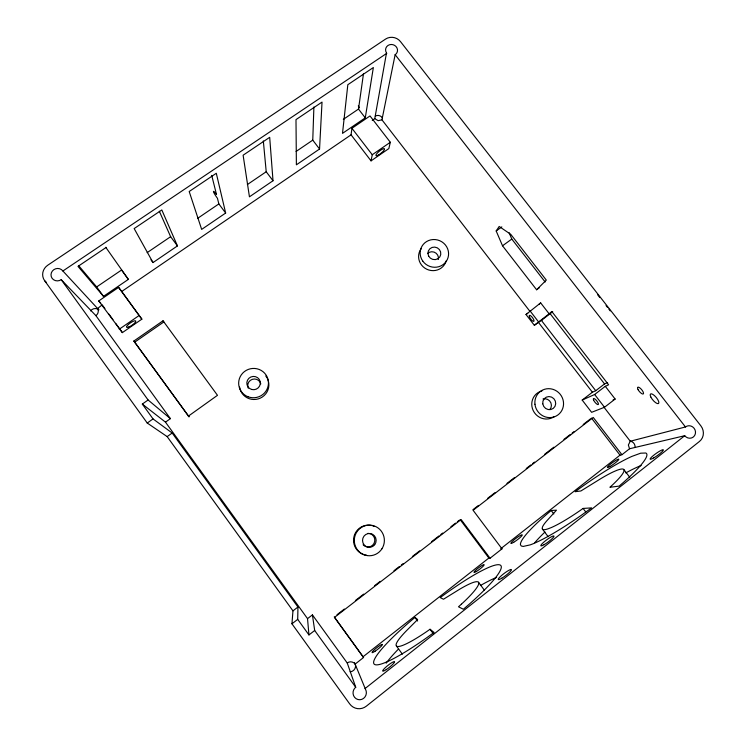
<?xml version="1.0" encoding="UTF-8"?>
<svg xmlns="http://www.w3.org/2000/svg" width="746" height="746" viewBox="0 0 746 746"><rect width="100%" height="100%" fill="white"/><g stroke="black" fill="none" stroke-linecap="round" stroke-linejoin="round"><path stroke-width="1.12" d="M308.947 634.93L307.529 618.648L312.415 614.89L314.691 630.491L308.947 634.93L297.71 619.367L297.952 607.03L172.177 433.016L153.033 418.916L142.318 404.071L148.1 399.987L170.396 418.655L165.481 422.152L142.318 404.071M319.549 149.023L322.03 102.081L295.994 119.612L296.386 164.819L319.549 149.023L312.76 140.136L313.898 106.995M291.947 623.796L292.964 610.853L167.16 436.606L147.242 423.038L44.62 280.664A11.694 11.031 -17 0 1 47.8 265.184L385.561 39.081A10.724 9.968 16 0 1 400.481 41.59L700.848 425.826A11.395 10.686 55 0 1 699.496 441.427L366.361 706.145A12.449 11.908 -81.3 0 1 349.641 703.851L291.947 623.796L297.71 619.367M351.068 134.839L351.925 128.293L370.016 115.947L390.326 142.272L388.834 148.585L371.051 160.866L351.068 134.839L121.719 291.481L118.623 287.378L98.742 300.946L122.363 332.623L141.871 319.148L121.719 291.481M365.27 117.849L373.354 67.522L347.822 84.718L342.507 133.366L365.27 117.849L358.5 109.065L363.488 73.695M372.245 120.367L374.772 118.642L386.503 52.91A6.005 5.586 16 0 1 387.939 45.497A6.005 5.586 16 0 1 395.977 46.485A6.005 5.586 16 0 1 395.949 54.066L395.138 54.682L381.943 119.817L529.837 311.241M371.051 160.866L372.254 154.739L390.326 142.272M90.63 310.905C92.355 308.285 96.439 307.725 98.78 309.823M496.183 230.971L499.186 226.458L510.777 234.365L546.305 280.086L536.616 289.765L502.524 245.788L496.183 230.971L501.816 226.905M526.014 314.504L540.654 302.876L549.121 313.805L534.341 325.293L526.014 314.504L527.767 313.32M538.966 304.443L540.654 302.876M607.608 382.502L604.549 383.929L595.728 390.699L541.382 320.407L542.128 319.773L534.341 325.293M549.121 313.805L551.807 311.511L608.605 384.787L605.286 386.316L594.637 394.494L582.188 400.07L591.615 412.314L604.502 407.26L615.142 399.045L605.286 386.316M541.382 320.407L552.721 311.697M414.953 617.418L409.647 621.903A80.26 12.067 -37.8 0 0 374.147 664.08A80.26 12.067 -37.8 0 0 425.752 638.427L434.079 632.44L430.032 629.26L428.931 630.044A51.968 7.796 -37.8 0 1 397.954 646.521A51.968 7.796 -37.8 0 1 407.344 629.848L417.648 619.534L414.953 617.418L417.592 621.008M312.415 614.89L347.254 663.026L355.749 687.308L354.9 688.017A6.966 6.667 -81.4 0 0 354.667 697.426A6.966 6.667 -81.4 0 0 363.628 698.359A6.966 6.667 -81.4 0 0 365.419 689.117L354.453 662.504M551.21 510.497L547.778 513.379A77.901 11.404 -36.2 0 0 520.466 544.748L521.286 545.988L523.198 546.436L530.238 544.86A77.901 11.404 -36.2 0 0 581.395 515.225L591.606 507.886L583.083 508.436L579.39 511.029A50.439 7.376 -36.2 0 1 550.865 527.748L547.797 528.914A50.439 7.376 -36.2 0 1 542.174 528.327L542.501 526.928A50.439 7.376 -36.2 0 1 547.377 520.195L556.488 510.161L551.21 510.497L553.821 513.947M630.267 441.24L628.356 444.989L629.549 448.756L684.725 435.711A6.378 5.987 55 0 0 693.342 436.997A6.378 5.987 55 0 0 694.088 428.251A6.378 5.987 55 0 0 685.471 426.964L630.267 441.24L603.962 407.195M365.008 688.586L684.725 435.711M347.254 663.026C349.538 661.04 353.455 661.581 355.105 664.127L363.563 657.487L334.255 616.849M363.162 656.667L488.872 558.036L490.047 558.232L502.002 548.842L473.104 510.283L593.238 417.443L621.95 454.715L629.549 448.756M621.95 454.715L620.019 455.144L500.762 548.711L502.002 548.842M337.015 614.713L344.363 609.034M355.394 600.521L363.656 594.124M374.688 585.61L380.199 581.348M393.981 570.699L399.492 566.438M401.329 565.02L403.166 563.603M412.351 556.507L419.709 550.818M431.654 541.596L439.002 535.917M440.839 534.49L442.676 533.073M450.948 526.685L455.536 523.133M457.373 521.715L459.219 520.298M472.964 509.677L478.475 505.415M487.66 498.319L495.008 492.64M506.954 483.408L514.302 477.729M526.247 468.497L530.844 464.954M532.681 463.527L534.518 462.11M544.627 454.305L553.812 447.199M563.92 439.394L570.345 434.424M572.191 433.006L574.028 431.589M583.213 424.483L590.562 418.804M582.188 400.07L592.408 392.228L595.728 390.699M292.964 610.853L297.952 607.03M536.616 289.765L539.395 287.723M502.524 245.788L511.784 239.065L509.117 232.696M167.16 436.606L172.177 433.016M188.365 416.137L217.487 395.315L163.02 320.789L133.851 341.034L189.008 416.772L133.851 341.034M147.242 423.038L153.033 418.916M134.793 342.097L163.803 321.964L163.02 320.789M119.248 329.219L139.12 315.511L141.871 319.148M106.221 247.383L77.994 266.387L103.489 296.349L128.368 279.386L105.764 247.29M153.014 262.573L177.445 245.91L161.817 209.952L134.159 228.574L153.014 262.573L150.972 259.785M225.656 213.039L201.662 229.404L189.195 191.517L216.293 173.277L225.656 213.039L218.848 203.928L217.45 198.296A6.099 0.737 55.4 0 1 213.487 191.713A6.099 0.737 55.4 0 1 216.48 194.436L211.715 175.385M273.017 180.746L249.444 196.823L243.121 155.205L269.688 137.32L273.017 180.746L266.219 171.748L263.329 140.938M78.591 265.585L96.654 286.94L121.542 270.033L128.368 279.386M147.139 252.642L170.629 236.687L159.327 211.249M197.727 218.28L218.848 203.928M247.355 184.56L266.219 171.748M296.087 151.466L312.76 140.136M343.319 119.379L358.5 109.065M170.396 418.655L95.898 315.642L61.209 279.675A6.546 6.182 -16.9 0 1 52.145 278.351A6.546 6.182 -16.9 0 1 53.824 269.67A6.546 6.182 -16.9 0 1 62.888 270.994L386.82 53.283M381.943 119.817L378.147 120.675L374.772 118.642M613.091 399.875L615.142 399.045M641.14 465.532L639.462 466.185A77.985 12.402 -36.1 0 0 625.801 472.908M44.62 280.664L46.271 282.258M62.888 270.994L98.817 309.832M98.742 300.946L100.813 303.277M597.714 294.875L599.803 297.542M606.06 305.552L607.449 307.333M608.839 309.105L610.228 310.886M395.138 54.682L685.471 426.964M511.784 239.065L545.158 282.016M550.231 313.814L604.549 383.929M529.977 310.802L538.444 321.768M594.637 394.494L604.502 407.26M538.37 322.291L592.408 392.228M591.485 418.096L620.019 455.144M623.88 469.607L624.076 470.661A50.439 7.376 -36.2 0 1 610.526 486.718L609.902 487.278L619.133 486.103L622.938 482.839A77.901 11.404 -36.2 0 0 645.822 453.018L640.674 453.186L631.909 456.393A77.901 11.404 -36.2 0 0 576.248 490.877L575.147 491.698L580.92 490.961L600.595 478.783A50.439 7.376 -36.2 0 1 613.091 471.966L616.41 470.521A50.439 7.376 -36.2 0 1 623.88 469.607L629.764 477.254M351.925 128.293L372.254 154.739M583.083 508.436L585.797 512.008M542.547 529.25L548.142 536.663M490.047 558.232L461.121 519.542L334.478 617.418L363.563 657.487M460.133 519.589L488.872 558.036M478.503 582.281L484.378 590.179M170.629 236.687L177.445 245.91M430.032 629.26L433.454 633.913M396.499 646.101L402.374 654.149M118.623 287.378L139.12 315.511M96.654 286.94L103.489 296.349M104.888 308.536L102.193 304.825L97.539 308.555A5.576 5.315 -18.3 0 1 95.898 315.642M108.916 314.094L112.944 319.652M115.639 323.363L122.363 332.623M165.481 422.152L307.529 618.648M61.209 279.675L148.1 399.987M314.691 630.491L355.749 687.308M358.294 105.848L359.432 107.806M630.37 441.203A5.39 5.119 56.3 0 1 635.051 447.208M375.303 116.087A5.119 4.83 15.7 0 1 382.334 117.821M355.385 664.332A5.819 5.595 -80.4 0 1 350.098 671.81M366.696 555.266A15.106 14.836 -87.8 0 1 353.763 537.679A15.106 14.836 -87.8 0 1 371.788 525.538M372.618 525.762A15.106 14.836 -87.8 0 1 374.231 526.359M267.534 378.847A14.724 14.463 -15.2 0 1 258.293 398.886A14.724 14.463 -15.2 0 1 239.606 387.118M265.762 376.003A14.724 14.463 -15.2 0 1 267.161 378.101M446.192 260.848A14.137 13.605 25.4 0 1 426.684 269.185A14.137 13.605 25.4 0 1 421.145 248.726M554.353 416.548A14.491 13.95 51 0 1 533.231 410.636A14.491 13.95 51 0 1 541.932 390.923M248.278 388.218A6.649 6.537 -15.3 0 1 252.232 379.36A6.649 6.537 -15.3 0 1 260.811 383.92M367.927 533.353A6.826 6.705 -87.8 0 1 374.762 541.139A6.826 6.705 -87.8 0 1 366.025 546.65M364.953 546.184A6.826 6.705 -87.8 0 1 363.125 544.72M427.542 253.528A6.388 6.145 25.4 0 1 438.312 259.515M542.976 399.007A6.546 6.304 51.1 0 1 549.802 409.647M534.751 542.715A77.985 12.402 -36.1 0 1 544.962 532.019M386.158 663.175A80.354 13.13 -37.8 0 1 398.159 649.384M480.396 585.545A80.354 13.13 -37.8 0 1 496.631 577.404M461.392 604.195L458.492 606.787L463.378 609.249L469.346 604.101A80.26 12.067 -37.8 0 0 500.277 565.095A80.26 12.067 -37.8 0 0 447.339 592.417L440.215 597.583L443.488 599.234L459.387 589.405A51.968 7.796 -37.8 0 1 461.392 604.195M529.418 316.836A3.721 1.138 52.8 0 0 533.604 321.386A3.721 1.138 52.8 0 0 531.814 316.826A3.721 1.138 52.8 0 0 529.418 316.836M593.583 400.061A3.805 1.138 50.8 0 0 598.012 404.612A3.805 1.138 50.8 0 0 596.063 400.061A3.805 1.138 50.8 0 0 593.583 400.061M251.682 389.468A6.77 6.649 -14.9 0 0 260.14 381.42A6.77 6.649 -14.9 0 0 248.894 378.306A6.77 6.649 -14.9 0 0 251.682 389.468M374.697 544.701A6.947 6.817 -88.1 0 0 370.324 533.539A6.947 6.817 -88.1 0 0 363.013 542.985A6.947 6.817 -88.1 0 0 374.697 544.701M428.624 256.027A6.49 6.248 25.4 0 0 439.767 256.978A6.49 6.248 25.4 0 0 434.75 247.103A6.49 6.248 25.4 0 0 428.624 256.027M542.78 403.838A6.658 6.406 50.9 0 0 553.271 408.388A6.658 6.406 50.9 0 0 551.592 397.105A6.658 6.406 50.9 0 0 542.78 403.838M422.74 261.044A14.323 13.782 25.4 0 0 447.274 259.608A14.323 13.782 25.4 0 0 433.09 239.541A14.323 13.782 25.4 0 0 422.74 261.044M534.947 404.248A14.687 14.127 50.9 0 0 557.756 415.074A14.687 14.127 50.9 0 0 554.912 390.093A14.687 14.127 50.9 0 0 534.947 404.248M247.989 396.751A14.929 14.659 -14.9 0 0 268.318 380.908A14.929 14.659 -14.9 0 0 244.371 371.62A14.929 14.659 -14.9 0 0 247.989 396.751M381.915 548.823A15.321 15.041 -88.1 0 0 370.193 525.147A15.321 15.041 -88.1 0 0 355.898 547.34A15.321 15.041 -88.1 0 0 381.915 548.823M650.801 396.984A6.248 2.145 49.6 0 0 658.364 403.605A6.248 2.145 49.6 0 0 654.419 395.566A6.248 2.145 49.6 0 0 650.801 396.984M638.1 389.682A4.373 1.483 49.9 0 0 643.304 393.944A4.373 1.483 49.9 0 0 640.133 388.125A4.373 1.483 49.9 0 0 638.1 389.682M378.66 154.907A5.483 1.343 -38.9 0 0 384.516 148.799A5.483 1.343 -38.9 0 0 377.485 152.874A5.483 1.343 -38.9 0 0 378.66 154.907M128.788 327.018A5.576 1.417 -34.3 0 0 135.837 321.209A5.576 1.417 -34.3 0 0 128.853 324.053A5.576 1.417 -34.3 0 0 128.788 327.018M501.816 578.197A8.215 1.315 -37.1 0 0 511.448 569.674A8.215 1.315 -37.1 0 0 501.293 575.735A8.215 1.315 -37.1 0 0 501.816 578.197M476.293 571.529A6.388 0.895 -37.2 0 0 484.201 564.834A6.388 0.895 -37.2 0 0 476.759 569.254A6.388 0.895 -37.2 0 0 476.293 571.529M375.079 651.221A6.602 0.923 -38.2 0 0 382.409 644.441A6.602 0.923 -38.2 0 0 374.156 649.915A6.602 0.923 -38.2 0 0 375.079 651.221M386.251 669.61A7.581 1.212 -38.5 0 0 394.559 661.693A7.581 1.212 -38.5 0 0 385.048 667.894A7.581 1.212 -38.5 0 0 386.251 669.61M544.048 544.701A8.15 1.296 -36.6 0 0 554.017 536.234A8.15 1.296 -36.6 0 0 544.207 541.801A8.15 1.296 -36.6 0 0 544.048 544.701M653.738 457.895A8.094 1.222 -35.4 0 0 663.371 449.885A8.094 1.222 -35.4 0 0 653.123 455.741A8.094 1.222 -35.4 0 0 653.738 457.895M609.799 466.604A7.059 0.951 -35.9 0 0 618.816 459.405A7.059 0.951 -35.9 0 0 610.657 463.993A7.059 0.951 -35.9 0 0 609.799 466.604M513.733 542.258A7.134 0.998 -36.8 0 0 522.284 534.966A7.134 0.998 -36.8 0 0 513.602 540.216A7.134 0.998 -36.8 0 0 513.733 542.258"/></g></svg>
